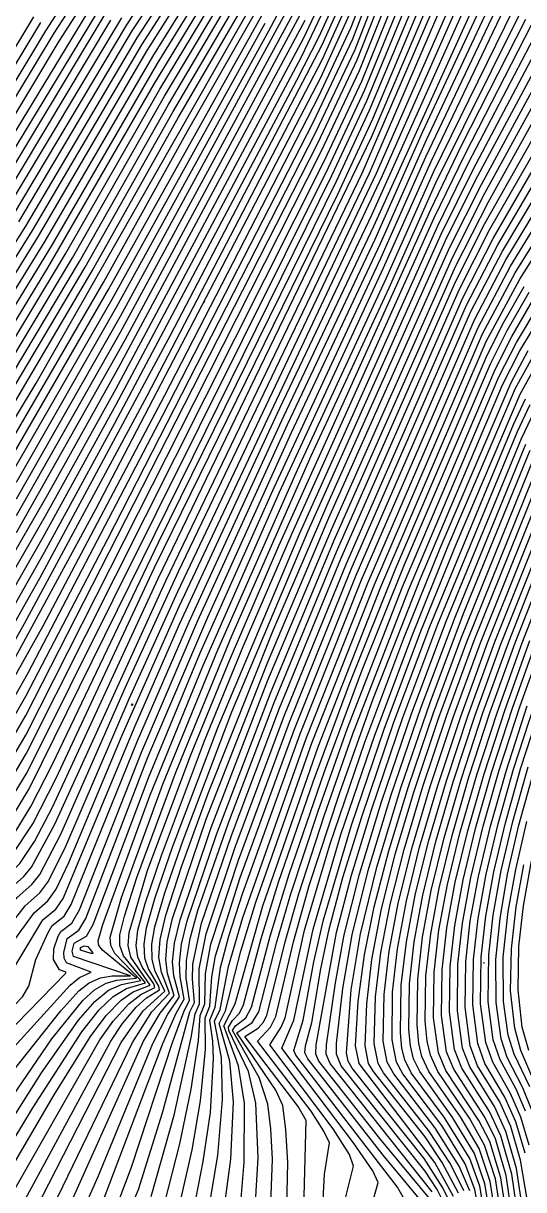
# Model space of a CAD drawing. Header units: inches. Extents: x 2608994 to 2618701, y 1261813 to 1271655.
# Drawn here: x 2617109 to 2617623, y 1268832 to 1270030 of the extents above; entities that cross this region are included whole.
import ezdxf

# ---------------------------------------------------------------- set-up
doc = ezdxf.new("R2010")
doc.units = ezdxf.units.IN
doc.header["$MEASUREMENT"] = 0

msp = doc.modelspace()

# ---------------------------------------------------------------- linework, layer by layer
for points, elevation in [([(2616709.1, 1268829.5), (2616712, 1268836.7), (2616723.8, 1268843.9), (2616809.2, 1268882), (2616859.6, 1268908.1), (2616902.8, 1268934.6), (2616940, 1268961), (2616971.3, 1268987.9), (2617012, 1269028.9), (2617067.2, 1269088.5), (2617103, 1269131.9), (2617117.9, 1269145.1), (2617126, 1269155.6), (2617147.6, 1269196.8), (2617214, 1269347.9), (2617268.6, 1269466.7), (2617464.6, 1269875.9), (2617593.4, 1270174.7)], 378), ([(2617084, 1269310.1), (2617114, 1269362.7), (2617252.5, 1269627.5), (2617406.8, 1269928), (2617447.6, 1270014.2), (2617500, 1270150.7)], 367), ([(2617084, 1269290.9), (2617111.6, 1269338.6), (2617196, 1269500.3), (2617409.2, 1269917.3), (2617449.8, 1270003.1), (2617504.4, 1270143.5)], 368), ([(2616668.4, 1268828.3), (2616660.8, 1268839.1), (2616658, 1268847.5), (2616660.4, 1268852.7), (2616669.6, 1268857.1), (2616757.6, 1268885), (2616811.6, 1268906.3), (2616860.8, 1268930.8), (2616905.2, 1268958), (2616944.8, 1268988.4), (2617000, 1269039), (2617051.6, 1269090.6), (2617093.7, 1269139.1), (2617109.6, 1269153.5), (2617117.4, 1269163.1), (2617141.6, 1269207.2), (2617255.4, 1269457.1), (2617457.2, 1269875.9), (2617569.5, 1270136.3)], 377), ([(2616825.9, 1268825.9), (2616928, 1268901.6), (2616966.4, 1268934.7), (2617016.1, 1268980.7), (2617050.6, 1269020.3), (2617120.2, 1269116.3), (2617134.5, 1269128.3), (2617142.8, 1269140.3), (2617156, 1269167.7), (2617210.7, 1269298.7), (2617269.2, 1269430.7), (2617478.1, 1269873.5), (2617593.7, 1270135.1)], 380), ([(2617085.2, 1269273.6), (2617111.6, 1269318.8), (2617411.6, 1269906.7), (2617452.1, 1269992.3), (2617508.3, 1270135.1)], 369), ([(2617104.4, 1269826), (2617221, 1270022.3), (2617293.4, 1270131.5)], 339), ([(2616758.4, 1268819.9), (2616772.6, 1268831.9), (2616854.8, 1268879.8), (2616890.8, 1268902.4), (2616935.2, 1268934), (2616975.2, 1268966.3), (2616996.8, 1268986.7), (2617016.8, 1269008.5), (2617080.4, 1269083.8), (2617111.1, 1269123.5), (2617126.2, 1269136.7), (2617134.4, 1269147.8), (2617151.8, 1269182.3), (2617217.8, 1269335.9), (2617267.8, 1269446.3), (2617471.9, 1269875.9), (2617580.3, 1270123.1)], 379), ([(2617036, 1269701.9), (2617111.6, 1269821.6), (2617226, 1270015.1), (2617298.6, 1270126.7)], 340), ([(2617043.2, 1269696.7), (2617118.7, 1269817.1), (2617230.9, 1270007.9), (2617303.1, 1270120.7)], 341), ([(2617086.4, 1269256), (2617111.6, 1269298.7), (2617415.2, 1269898.4), (2617454.4, 1269981.5), (2617512.3, 1270126.7)], 370), ([(2617088.8, 1269240.1), (2617112.2, 1269279.5), (2617418.3, 1269889.1), (2617456.7, 1269970.7), (2617516.7, 1270119.5)], 371), ([(2616925.1, 1268807.9), (2616937.2, 1268833.1), (2616961, 1268867.9), (2616995.6, 1268909.9), (2617039.1, 1268957.9), (2617108.2, 1269029.9), (2617114.7, 1269040.7), (2617121.9, 1269068.3), (2617134.7, 1269095.9), (2617138.8, 1269103.1), (2617151.2, 1269112.7), (2617158.4, 1269124.7), (2617226.3, 1269292.7), (2617279.4, 1269415.1), (2617376.6, 1269626.3), (2617469.2, 1269821.7), (2617599.1, 1270108.7)], 382), ([(2616967.5, 1268723.9), (2617066.9, 1268882.3), (2617138.5, 1268986.7), (2617170.4, 1269026.2), (2617182.4, 1269037.1), (2617194.4, 1269044), (2617205.2, 1269047), (2617225.3, 1269049.1), (2617190.6, 1269077.9), (2617186.7, 1269082.7), (2617186, 1269087.5), (2617190.8, 1269104.3), (2617239.2, 1269236.3), (2617293.4, 1269369.5), (2617372.4, 1269548.3), (2617479.2, 1269778.7), (2617528, 1269888.1), (2617632.9, 1270107.5)], 386), ([(2617050.4, 1269691.6), (2617124.8, 1269811.2), (2617236.5, 1270001.9), (2617307.2, 1270113.9)], 342), ([(2617056.4, 1269684.6), (2617131.6, 1269806.3), (2617242, 1269995.9), (2617312, 1270108.1)], 343), ([(2617077.8, 1269319.1), (2617129.6, 1269411), (2617254.4, 1269648.1), (2617412.8, 1269955.1), (2617445.7, 1270025.9), (2617478.2, 1270109.9)], 366), ([(2617092.4, 1269225.9), (2617113, 1269260.3), (2617422.4, 1269881.9), (2617459.6, 1269961.1), (2617521.7, 1270113.5)], 372), ([(2617096.5, 1269212.3), (2617115.2, 1269243.5), (2617426, 1269873.6), (2617462, 1269950.5), (2617527.6, 1270109.9)], 373), ([(2617097.4, 1269175.1), (2617118.8, 1269207.6), (2617142.8, 1269254.6), (2617243.7, 1269470.3), (2617432, 1269854.5), (2617468, 1269931.8), (2617541.8, 1270107.5)], 375), ([(2616648.4, 1268815.2), (2616597.8, 1268859.5), (2616592.3, 1268865.5), (2616591, 1268869.1), (2616593.3, 1268871.5), (2616602.8, 1268874.2), (2616689.2, 1268888.5), (2616749.2, 1268903.7), (2616809.2, 1268925.8), (2616864.4, 1268953.1), (2616913.6, 1268985.8), (2616974.8, 1269036.1), (2617037.2, 1269094.3), (2617086.4, 1269148.5), (2617105.6, 1269166.7), (2617120.8, 1269189.5), (2617139.2, 1269224.8), (2617247.7, 1269459.5), (2617466.8, 1269912.9), (2617545.5, 1270097.9)], 376), ([(2616880.5, 1268822.3), (2616923.2, 1268863.5), (2617063.5, 1269005.9), (2617081.6, 1269030.2), (2617129.2, 1269109.1), (2617142.5, 1269119.9), (2617150, 1269131), (2617223.9, 1269308.3), (2617269.7, 1269412.7), (2617372.6, 1269634.7), (2617467.4, 1269833.9), (2617589.1, 1270105.1)], 381), ([(2616952.9, 1268729.9), (2617058.4, 1268899.1), (2617096.2, 1268950.7), (2617147.8, 1269015.5), (2617166.2, 1269035.9), (2617176.9, 1269044.3), (2617188.4, 1269049.5), (2617200.4, 1269051.4), (2617219.4, 1269051.5), (2617160.8, 1269071.2), (2617159.4, 1269076.7), (2617161.4, 1269085.1), (2617174, 1269092.3), (2617180.9, 1269104.3), (2617238.4, 1269256.7), (2617291.1, 1269383.9), (2617366.7, 1269553.1), (2617476.4, 1269788.8), (2617522.6, 1269892.7), (2617621, 1270100.3)], 385), ([(2616966.7, 1268780.3), (2617016.4, 1268870.3), (2617050.9, 1268919.5), (2617096.3, 1268974.7), (2617157.2, 1269041.8), (2617166.8, 1269049.6), (2617178.7, 1269055.1), (2617153.4, 1269064.7), (2617151.1, 1269069.5), (2617150.7, 1269075.5), (2617154.3, 1269089.9), (2617166.3, 1269098.3), (2617173.4, 1269110.3), (2617237.2, 1269275.9), (2617298.5, 1269419.9), (2617384.6, 1269609.5), (2617475.9, 1269803.9), (2617523.2, 1269910.3), (2617613.5, 1270102.7)], 384), ([(2616967.6, 1268830.7), (2616981.6, 1268855.9), (2617010.1, 1268896.7), (2617049.3, 1268944.7), (2617089.4, 1268989.1), (2617152.5, 1269053.9), (2617153, 1269055.1), (2617146.3, 1269057.5), (2617140.1, 1269068.3), (2617140.5, 1269079.1), (2617145.1, 1269092.3), (2617147.6, 1269096.9), (2617159, 1269105.5), (2617166.8, 1269119.2), (2617230.8, 1269281.9), (2617288.4, 1269416.3), (2617380.6, 1269617.9), (2617470.4, 1269808.1), (2617519.6, 1269918.8), (2617603.4, 1270099.1)], 383), ([(2617064.8, 1269681.5), (2617139.2, 1269802.9), (2617246.9, 1269988.7), (2617316.8, 1270102.2)], 344), ([(2617069.6, 1269672.7), (2617134.4, 1269778.7), (2617243.8, 1269968.3), (2617321.6, 1270096.3)], 345), ([(2617100.8, 1269198.9), (2617116.9, 1269225.5), (2617139.2, 1269268.9), (2617248, 1269496.7), (2617430.8, 1269867.8), (2617464.8, 1269940.7), (2617533.7, 1270106.3)], 374), ([(2617076.8, 1269667.8), (2617152.4, 1269793), (2617249.4, 1269962.3), (2617325.2, 1270088.3)], 346), ([(2617078, 1269430.6), (2617132, 1269524.1), (2617204, 1269654.2), (2617397.2, 1270015.2), (2617429.6, 1270084.7)], 360), ([(2617043.2, 1269874.6), (2617132.2, 1270022.3), (2617167.4, 1270077.5)], 330), ([(2617046.8, 1269863.9), (2617141, 1270019.9), (2617179.5, 1270079.9)], 331), ([(2617076.8, 1269410.3), (2617129.6, 1269502.2), (2617204.6, 1269638.3), (2617394.8, 1269995.6), (2617432, 1270074.2)], 361), ([(2617082.8, 1269661.1), (2617159.6, 1269789.1), (2617254.1, 1269955.1), (2617329.3, 1270081.1)], 347), ([(2617086.4, 1269650.4), (2617166.8, 1269785.3), (2617258.2, 1269946.7), (2617333.6, 1270074.3)], 348), ([(2617097.9, 1269831.5), (2617215.3, 1270028.3), (2617248.9, 1270079.9)], 338), ([(2617102, 1269558.7), (2617205.2, 1269739), (2617361.4, 1270022.3), (2617392.4, 1270081.1)], 355), ([(2617102, 1269541.6), (2617208.8, 1269729.1), (2617395.2, 1270071.5)], 356), ([(2616066.9, 1268918.3), (2616086.5, 1268959.1), (2616111.6, 1269001.1), (2616128.8, 1269026.1), (2616144.4, 1269045.5), (2616199.5, 1269103.1), (2616229.7, 1269129.5), (2616313.6, 1269194.4), (2616337.6, 1269216.5), (2616379.6, 1269259.1), (2616452.7, 1269301.1), (2616557.2, 1269355.7), (2616644.8, 1269408.4), (2616690.4, 1269440.5), (2616736, 1269476.2), (2616778, 1269512.5), (2616816.4, 1269549.5), (2616856.6, 1269592.7), (2616895.6, 1269638.3), (2616940, 1269693.9), (2616977.2, 1269744.2), (2617055.2, 1269860.7), (2617146, 1270011.5), (2617181.8, 1270067.9)], 332), ([(2616074.9, 1268917.1), (2616095.8, 1268960.3), (2616122.3, 1269004.7), (2616152.8, 1269045.5), (2616206.8, 1269102.6), (2616237.6, 1269129.5), (2616314.8, 1269189.5), (2616379.6, 1269251.4), (2616392.8, 1269259.9), (2616418, 1269272.3), (2616465, 1269298.7), (2616564.6, 1269350.3), (2616649.6, 1269400.7), (2616696.1, 1269433.1), (2616742.6, 1269469.1), (2616785.2, 1269505.8), (2616824.4, 1269543.5), (2616864.4, 1269586.7), (2616906.2, 1269635.9), (2616947.2, 1269687.7), (2616985.6, 1269740.2), (2617063, 1269856.7), (2617186.4, 1270059.5)], 333), ([(2617078.5, 1269394.7), (2617130.8, 1269486.6), (2617203.2, 1269619.1), (2617390, 1269971.4), (2617412.9, 1270016.3), (2617433.2, 1270060.9)], 362), ([(2617085.2, 1269387.6), (2617126, 1269459.9), (2617260.4, 1269709.5), (2617416.2, 1270007.9), (2617442.3, 1270066.7)], 363), ([(2617090, 1269639.7), (2617172.8, 1269779.5), (2617263, 1269939.5), (2617338.2, 1270067.9)], 349), ([(2617093.6, 1269629), (2617180, 1269775.8), (2617268.4, 1269933.5), (2617342.3, 1270060.7)], 350), ([(2617102, 1269524.3), (2617208.8, 1269712.7), (2617397.2, 1270060.3)], 357), ([(2616082.7, 1268915.9), (2616104.1, 1268960.3), (2616131.8, 1269007.1), (2616160.1, 1269044.3), (2616213.9, 1269101.9), (2616245.5, 1269129.5), (2616317.2, 1269185.5), (2616378.4, 1269242.8), (2616394, 1269252.8), (2616421.6, 1269265.8), (2616571.2, 1269344.3), (2616655.3, 1269393.5), (2616702.4, 1269426), (2616750.5, 1269463.1), (2616792.6, 1269499.1), (2616832, 1269537), (2616871.6, 1269579.9), (2616916, 1269632.6), (2616954.4, 1269681.5), (2616992.8, 1269734.5), (2617069.6, 1269850.9), (2617191, 1270051.1)], 334), ([(2617069.6, 1269573.3), (2617122.4, 1269660.4), (2617348, 1270056.5)], 351), ([(2617081.6, 1269362.8), (2617110.4, 1269413.3), (2617236.4, 1269647.4), (2617416.4, 1269993), (2617444.6, 1270055.9)], 364), ([(2617102, 1269506.8), (2617213.6, 1269704.9), (2617398.4, 1270047.6)], 358), ([(2616060.9, 1268981.9), (2616095.9, 1269029.9), (2616133.1, 1269071.9), (2616193.6, 1269127.1), (2616270.4, 1269182.3), (2616310, 1269214.6), (2616340, 1269244.2), (2616374.8, 1269286.3), (2616384.4, 1269296), (2616409.2, 1269311.9), (2616454, 1269333.1), (2616504.4, 1269361.1), (2616565.2, 1269398.3), (2616620.1, 1269434.3), (2616664.3, 1269466.7), (2616707.2, 1269501.4), (2616749.2, 1269538.7), (2616788.6, 1269577.1), (2616827.2, 1269618.3), (2616868, 1269665.1), (2616943.6, 1269761.2), (2616984.4, 1269818.3), (2617025.2, 1269879.6), (2617120.1, 1270036.7)], 328), ([(2616074.2, 1268871.5), (2616089.6, 1268913.5), (2616111.4, 1268959.1), (2616138.1, 1269004.7), (2616167.1, 1269043.1), (2616219.1, 1269099.5), (2616251.7, 1269128.3), (2616319.1, 1269181.1), (2616377.2, 1269234.4), (2616395.2, 1269245.8), (2616427.6, 1269260.6), (2616576.4, 1269337.4), (2616625.6, 1269364.6), (2616660.4, 1269385.7), (2616708.4, 1269418.6), (2616757.1, 1269455.9), (2616799.4, 1269491.9), (2616839.4, 1269530.3), (2616878.8, 1269573.2), (2616926.4, 1269629.9), (2616961.7, 1269675.5), (2617000, 1269728.9), (2617076.8, 1269846.1), (2617195.4, 1270042.7)], 335), ([(2617003.8, 1268725.1), (2617118.9, 1268915.9), (2617169.1, 1268993.9), (2617187.2, 1269016.4), (2617201.6, 1269030.2), (2617215.2, 1269038.3), (2617234.8, 1269044.3), (2617212.1, 1269071.9), (2617208.2, 1269082.7), (2617208.3, 1269093.5), (2617212.9, 1269112.7), (2617225.9, 1269152.3), (2617266.1, 1269261.5), (2617323.3, 1269400.7), (2617404.9, 1269585.5), (2617484.8, 1269758.3), (2617532.8, 1269866.1), (2617618.7, 1270039.1)], 388), ([(2617037.3, 1268809.1), (2617127.9, 1268951.9), (2617165.8, 1269005.9), (2617182.7, 1269025.1), (2617196.8, 1269036.7), (2617210, 1269042.6), (2617230, 1269046.7), (2617203.1, 1269074.3), (2617198.9, 1269082.7), (2617198.2, 1269091.1), (2617209.9, 1269131.9), (2617252.5, 1269248.3), (2617308.9, 1269386.3), (2617390.6, 1269571.1), (2617481.7, 1269767.9), (2617530.4, 1269877.1), (2617612.8, 1270045.1)], 387), ([(2617090.8, 1269836.3), (2617210.3, 1270035.5)], 337), ([(2617092.4, 1269362.3), (2617183.6, 1269530.7), (2617414.7, 1269974.3), (2617445.9, 1270042.7)], 365), ([(2617098.4, 1269603.5), (2617192, 1269764.4), (2617277.8, 1269919.1), (2617350.4, 1270046.3)], 352), ([(2617099.6, 1269588.7), (2617196.8, 1269756.6), (2617354, 1270038.1)], 353), ([(2616082.6, 1268872.7), (2616096.8, 1268912.3), (2616118.6, 1268957.9), (2616144.4, 1269002.6), (2616174, 1269041.9), (2616225.5, 1269098.3), (2616257.2, 1269126.5), (2616320.8, 1269176.4), (2616376, 1269226.1), (2616397.6, 1269239.5), (2616433.6, 1269255.4), (2616577.6, 1269328.2), (2616628, 1269355.4), (2616664, 1269376.9), (2616713.2, 1269410.1), (2616762.3, 1269447.5), (2616805.6, 1269484.1), (2616846.4, 1269523.1), (2616883.9, 1269563.9), (2616933.1, 1269622.7), (2616968.8, 1269669.2), (2617007.2, 1269723.4), (2617084, 1269841.5), (2617199.1, 1270033.1)], 336), ([(2617018.1, 1268719.1), (2617140.8, 1268929.1), (2617178, 1268989.1), (2617194.4, 1269010.7), (2617209.6, 1269026.3), (2617222, 1269034.9), (2617239.5, 1269041.9), (2617219.7, 1269070.7), (2617216.9, 1269082.7), (2617217.7, 1269095.9), (2617236.7, 1269159.5), (2617281.1, 1269278.3), (2617320.8, 1269375.5), (2617371.5, 1269493.1), (2617527.6, 1269838.7), (2617559.2, 1269904.3), (2617625.2, 1270034.3)], 389), ([(2617033.1, 1268714.3), (2617187.8, 1268985.5), (2617201.3, 1269004.7), (2617217.4, 1269022.7), (2617229.7, 1269032.3), (2617244.2, 1269039.5), (2617243.2, 1269043.1), (2617231.4, 1269059.9), (2617226.8, 1269070.7), (2617225.1, 1269082.7), (2617226.8, 1269098.3), (2617234.4, 1269125.9), (2617251.1, 1269175.1), (2617295.1, 1269292.7), (2617335, 1269389.9), (2617385.2, 1269506.3), (2617531.2, 1269830.3), (2617562.8, 1269895.4), (2617631.2, 1270028.3)], 390), ([(2617035, 1269878.3), (2617127, 1270030.7)], 329), ([(2617080.4, 1269452.6), (2617134.4, 1269545.8), (2617207.2, 1269676.7), (2617398.7, 1270033.1)], 359), ([(2617100.8, 1269573.7), (2617200.4, 1269746.7), (2617357.6, 1270030)], 354), ([(2617099.6, 1268800.9), (2617198.9, 1268984.3), (2617211, 1269002.3), (2617224.9, 1269019.1), (2617235.5, 1269028.7), (2617249, 1269037.1), (2617248.5, 1269040.7), (2617237.8, 1269058.7), (2617234.1, 1269069.5), (2617233.2, 1269083.9), (2617235.8, 1269100.7), (2617244.7, 1269131.9), (2617262.4, 1269183.5), (2617309.1, 1269307.1), (2617393, 1269506.3), (2617534.8, 1269821.9), (2617566.4, 1269886.5), (2617637.2, 1270022.3)], 391), ([(2617120.7, 1268809.1), (2617209.8, 1268983.1), (2617232.2, 1269015.5), (2617254.4, 1269035.8), (2617244.6, 1269056.3), (2617241.4, 1269068.3), (2617241.1, 1269083.9), (2617244.3, 1269101.9), (2617254.4, 1269136.7), (2617273.2, 1269190.7), (2617323.4, 1269322.7), (2617401.8, 1269508.7), (2617538.4, 1269813.5), (2617571.2, 1269879.9), (2617643.2, 1270016.3)], 392), ([(2617139.6, 1268813.9), (2617221.2, 1268983.1), (2617241.2, 1269014.3), (2617259.4, 1269033.5), (2617250.9, 1269055.1), (2617248.3, 1269070.7), (2617249.6, 1269088.7), (2617255.5, 1269113.9), (2617271.8, 1269164.3), (2617299.3, 1269239.9), (2617365.4, 1269405.5), (2617422.2, 1269537.5), (2617544.2, 1269809.9), (2617576, 1269873.3), (2617648.1, 1270007.9)], 393), ([(2617157.2, 1268816.4), (2617232.7, 1268984.3), (2617249.7, 1269013.1), (2617264.2, 1269031.1), (2617257.3, 1269053.9), (2617255.5, 1269068.3), (2617257, 1269086.3), (2617262.5, 1269110.3), (2617297.1, 1269212.3), (2617359.8, 1269373.1), (2617423, 1269521.9), (2617547.2, 1269800.1), (2617579.6, 1269864.3), (2617654.8, 1270003.1)], 394), ([(2617167.8, 1268804.3), (2617186, 1268845.2), (2617242.1, 1268981.9), (2617257.6, 1269011.9), (2617269.6, 1269029.9), (2617263.8, 1269051.5), (2617262.5, 1269065.9), (2617264.4, 1269085.1), (2617270.1, 1269109.1), (2617302, 1269203.9), (2617360.3, 1269355.1), (2617425.5, 1269509.9), (2617549.8, 1269789.5), (2617583.2, 1269855.4), (2617661.6, 1269998.3)], 395), ([(2617190.6, 1268818.7), (2617252.3, 1268981.9), (2617266.2, 1269013.1), (2617274.5, 1269027.5), (2617270.2, 1269050.3), (2617269.5, 1269064.7), (2617271.7, 1269083.9), (2617277.5, 1269107.9), (2617307.4, 1269196.7), (2617362.9, 1269341.9), (2617428.4, 1269499.1), (2617553.2, 1269780.8), (2617586.8, 1269846.5), (2617669.2, 1269994.7)], 396), ([(2617200.4, 1268767.1), (2617227.4, 1268831.9), (2617252, 1268910.6), (2617280.2, 1269014.3), (2617284.8, 1269023.9), (2617282.9, 1269047.9), (2617283.4, 1269063.5), (2617292.2, 1269105.5), (2617323, 1269195.5), (2617372.3, 1269326.3), (2617435.4, 1269479.9), (2617556.8, 1269756.3), (2617588, 1269817.8), (2617671.4, 1269963.5)], 398), ([(2617206.7, 1268818.7), (2617220.1, 1268854.7), (2617262.5, 1268983.1), (2617273.9, 1269014.3), (2617279.8, 1269026.3), (2617276.5, 1269049.1), (2617276.7, 1269067.1), (2617280.5, 1269089.9), (2617288.4, 1269118.7), (2617319.8, 1269208.7), (2617366.9, 1269332.3), (2617430.9, 1269487.1), (2617553, 1269764.3), (2617583.2, 1269824.3), (2617665.1, 1269969.5)], 397), ([(2617240.6, 1268824.7), (2617264, 1268908.2), (2617281.7, 1268987.9), (2617285.6, 1269012.5), (2617290.1, 1269022.7), (2617289.9, 1269058.7), (2617296.8, 1269094.7), (2617326.7, 1269183.5), (2617377.4, 1269319.1), (2617441, 1269475.1), (2617560.4, 1269747.9), (2617591.6, 1269809), (2617677, 1269956.3)], 399), ([(2617254.5, 1268818.7), (2617270, 1268878.7), (2617281.7, 1268935.1), (2617289.2, 1268984.9), (2617290.8, 1269010.7), (2617295.6, 1269022.7), (2617296.2, 1269053.9), (2617301.7, 1269083.9), (2617330.1, 1269170.3), (2617382.4, 1269311.9), (2617446, 1269469.1), (2617564.4, 1269740.3), (2617596.4, 1269802.4), (2617683.3, 1269950.3)], 400), ([(2617270.3, 1268818.7), (2617282.4, 1268872.7), (2617291.1, 1268923.1), (2617296.4, 1268975.9), (2617295.8, 1269008.3), (2617300.7, 1269020.3), (2617302.6, 1269050.3), (2617306.5, 1269071.9), (2617332, 1269152.3), (2617387.5, 1269304.7), (2617451.1, 1269463.1), (2617568.5, 1269733.1), (2617601.2, 1269795.8), (2617689.1, 1269943.1)], 401), ([(2617284.2, 1268811.5), (2617294, 1268860.7), (2617301.3, 1268911.1), (2617304.6, 1268966.3), (2617303.8, 1268984.3), (2617300.7, 1269005.9), (2617306.1, 1269019.1), (2617311.6, 1269059.9), (2617320.3, 1269092.3), (2617334.4, 1269135.5), (2617393.5, 1269299.9), (2617456.6, 1269458.3), (2617572.4, 1269725.3), (2617604.8, 1269787.1), (2617695.5, 1269937.1)], 402), ([(2617298.7, 1268805.5), (2617308.9, 1268866.7), (2617313.8, 1268924.3), (2617312.8, 1268967.5), (2617305.6, 1269004.7), (2617311.2, 1269016.7), (2617319.9, 1269061.1), (2617334.7, 1269111.5), (2617399.5, 1269295.1), (2617463.2, 1269455.9), (2617576.3, 1269717.5), (2617609.6, 1269780.5), (2617702, 1269931.1)], 403), ([(2617313.6, 1268799.5), (2617322.3, 1268863.1), (2617325, 1268921.9), (2617321.3, 1268963.9), (2617310.3, 1269002.3), (2617316.7, 1269015.5), (2617332.5, 1269076.7), (2617348.1, 1269127.1), (2617405.9, 1269291.5), (2617469.7, 1269453.5), (2617580.8, 1269711.1), (2617614.4, 1269773.8), (2617708.6, 1269925.1)], 404), ([(2617331.8, 1268810.3), (2617336, 1268859.5), (2617336.3, 1268920.7), (2617330.3, 1268959.1), (2617315, 1268999.9), (2617326.8, 1269022.7), (2617355.2, 1269123.5), (2617411.9, 1269286.7), (2617476.2, 1269451.1), (2617584.6, 1269703.1), (2617619.2, 1269767.2), (2617715.2, 1269919.1)], 405), ([(2617346.2, 1268795.9), (2617350.4, 1268864.3), (2617347.8, 1268920.7), (2617340.4, 1268953.1), (2617320.1, 1268995.1), (2617319.8, 1268998.7), (2617324, 1269005.6), (2617331.2, 1269012.9), (2617335.2, 1269021.5), (2617353.3, 1269089.9), (2617371.3, 1269147.5), (2617406.7, 1269250.7), (2617444, 1269351.5), (2617491.7, 1269470.3), (2617584.4, 1269686.7), (2617601.2, 1269720.5), (2617623.4, 1269759.5)], 406), ([(2617362.4, 1268789.9), (2617365, 1268863.1), (2617363.5, 1268894.3), (2617360.3, 1268919.5), (2617351.4, 1268947.1), (2617324, 1268995.1), (2617326.9, 1268999.9), (2617337.8, 1269008.3), (2617343.5, 1269019.1), (2617362.5, 1269092.3), (2617382.2, 1269155.9), (2617418.3, 1269261.5), (2617456.7, 1269364.7), (2617500.7, 1269473.9), (2617588.9, 1269680.3), (2617606, 1269714.3), (2617628.8, 1269753.8)], 407), ([(2617295.2, 1269743.6), (2617294.9, 1269743.9), (2617295.2, 1269744.2), (2617295.5, 1269743.9), (2617295.2, 1269743.6)], 366), ([(2617379.2, 1268782.7), (2617380.8, 1268859.5), (2617378.9, 1268893.1), (2617375.6, 1268918.3), (2617368.4, 1268933.9), (2617328.5, 1268992.7), (2617344.3, 1269003.5), (2617351.1, 1269014.3), (2617369.4, 1269086.3), (2617383.8, 1269135.5), (2617411.9, 1269220.7), (2617442.1, 1269305.9), (2617498.7, 1269451.1), (2617593.6, 1269674.3), (2617610.8, 1269708.2), (2617633.6, 1269747.1)], 408), ([(2617396.3, 1268773.1), (2617399.8, 1268902.7), (2617391.4, 1268917.1), (2617336.7, 1268989.1), (2617350.4, 1268997.8), (2617355.6, 1269003.5), (2617359.4, 1269010.7), (2617378, 1269086.3), (2617392, 1269135.5), (2617418.1, 1269215.9), (2617447.6, 1269299.9), (2617504.6, 1269447.5), (2617597.6, 1269666.9), (2617615.6, 1269701.9), (2617638.4, 1269740.3)], 409), ([(2617414, 1268762.3), (2617418.6, 1268847.5), (2617423.6, 1268879.9), (2617417.9, 1268891.9), (2617404.8, 1268912.3), (2617349.7, 1268984.3), (2617363.1, 1268998.7), (2617368.6, 1269009.5), (2617386.5, 1269086.3), (2617403.1, 1269145.1), (2617433.7, 1269238.7), (2617468.5, 1269335.9), (2617517, 1269459.5), (2617601.2, 1269658.6), (2617619.2, 1269693.6), (2617642.9, 1269733.1)], 410), ([(2617438.2, 1268816.3), (2617448.3, 1268855.9), (2617444.3, 1268867.9), (2617427.4, 1268894.3), (2617362.4, 1268980.7), (2617374.1, 1268998.7), (2617377.9, 1269008.3), (2617398, 1269098.3), (2617424, 1269185.9), (2617459.8, 1269291.5), (2617499.8, 1269398.3), (2617537.3, 1269490.7), (2617610, 1269661.1), (2617627.6, 1269693.7)], 411), ([(2617455, 1268773.1), (2617473.7, 1268839.1), (2617468.1, 1268851.1), (2617448.1, 1268879.9), (2617374.8, 1268977.1), (2617386.9, 1269005.9), (2617406.7, 1269099.5), (2617435.3, 1269196.7), (2617470, 1269298.7), (2617508.7, 1269401.9), (2617545.6, 1269493.1), (2617614.7, 1269655.1), (2617632.4, 1269687.4)], 412), ([(2617499.5, 1268823.5), (2617493.4, 1268834.3), (2617389, 1268969.9), (2617386.8, 1268974.7), (2617396.5, 1269005.9), (2617407.5, 1269065.9), (2617417.5, 1269109.1), (2617446.2, 1269206.3), (2617479.7, 1269304.7), (2617517.5, 1269405.5), (2617553.9, 1269495.5), (2617619.4, 1269649.1), (2617637.2, 1269681.2)], 413), ([(2617526, 1268810.3), (2617478.8, 1268867.1), (2617401.4, 1268966.3), (2617398.4, 1268972.3), (2617398.8, 1268979.5), (2617405.5, 1269003.5), (2617414.7, 1269058.7), (2617423.4, 1269099.5), (2617437.4, 1269152.3), (2617456.7, 1269214.7), (2617489.8, 1269311.9), (2617526.7, 1269410.3), (2617612.4, 1269617.9), (2617624.8, 1269644.3)], 414), ([(2617526.8, 1268822.3), (2617475.2, 1268884.4), (2617412.7, 1268963.9), (2617409.6, 1268971.1), (2617409.9, 1268980.7), (2617430.9, 1269095.9), (2617446.1, 1269154.7), (2617467.1, 1269223.1), (2617499, 1269316.7), (2617535, 1269412.7), (2617616.5, 1269610.7), (2617629.5, 1269638.3)], 415), ([(2617529, 1268829.5), (2617424.2, 1268961.5), (2617420.3, 1268971.1), (2617420.4, 1268980.7), (2617429.6, 1269044.3), (2617438.6, 1269093.5), (2617454.3, 1269155.9), (2617477, 1269230.3), (2617508.2, 1269321.5), (2617543.8, 1269416.3), (2617620.6, 1269603.5), (2617634.3, 1269632.3)], 416), ([(2617542.2, 1268816.3), (2617534.2, 1268831.9), (2617522, 1268850.8), (2617435.5, 1268959.1), (2617430.8, 1268971.1), (2617430.7, 1268981.9), (2617437.4, 1269038.3), (2617446.9, 1269093.5), (2617463.2, 1269159.5), (2617487, 1269237.5), (2617517.8, 1269327.5), (2617552.5, 1269419.9), (2617625.2, 1269597.5)], 417), ([(2617547.8, 1268817.5), (2617540, 1268833.6), (2617520.8, 1268863.9), (2617446.9, 1268956.7), (2617442.9, 1268963.9), (2617440.9, 1268972.3), (2617445.9, 1269037.1), (2617455.3, 1269094.7), (2617472.1, 1269163.1), (2617496.8, 1269244.7), (2617526.9, 1269332.3), (2617561.2, 1269423.5), (2617629.8, 1269591.5)], 418), ([(2617551.1, 1268824.7), (2617531.6, 1268859.8), (2617453.9, 1268961.5), (2617450.4, 1268979.5), (2617453.2, 1269025.1), (2617459.5, 1269073.1), (2617469.5, 1269122.3), (2617484.5, 1269179.9), (2617504.7, 1269245.9), (2617530.4, 1269321.5), (2617558.7, 1269398.3), (2617635.9, 1269589.1)], 419), ([(2617556.1, 1268828.3), (2617539.4, 1268859.5), (2617521.7, 1268885.9), (2617468.7, 1268953.1), (2617463.8, 1268961.5), (2617460.1, 1268979.5), (2617461.9, 1269022.7), (2617467.1, 1269068.3), (2617476.7, 1269118.7), (2617491.2, 1269176.3), (2617510.7, 1269241.1), (2617536, 1269316.7), (2617564.6, 1269394.7), (2617640.8, 1269583.8)], 420), ([(2617561.4, 1268830.7), (2617547.7, 1268858.3), (2617525.6, 1268892.3), (2617479.1, 1268951.9), (2617473.6, 1268961.5), (2617469.5, 1268981.9), (2617471, 1269029.9), (2617476.4, 1269075.5), (2617486, 1269124.7), (2617500.2, 1269181.1), (2617519.6, 1269245.9), (2617544.2, 1269319.1), (2617572.3, 1269395.9), (2617646.2, 1269579.5)], 421), ([(2617567.6, 1268830.4), (2617556.7, 1268855.9), (2617531.8, 1268895.5), (2617489.5, 1268950.7), (2617482.7, 1268962.7), (2617478.7, 1268984.3), (2617479.7, 1269032.3), (2617484.8, 1269076.7), (2617494.1, 1269125.9), (2617508.2, 1269182.3), (2617527.1, 1269245.9), (2617551.1, 1269317.9), (2617578.6, 1269393.5), (2617650.8, 1269573.5)], 422), ([(2617578.7, 1268799.5), (2617573, 1268831.9), (2617563, 1268858.3), (2617538.8, 1268897.6), (2617498.9, 1268950.7), (2617492.3, 1268962.7), (2617487.9, 1268985.5), (2617488.4, 1269034.7), (2617493.3, 1269079.1), (2617502.5, 1269128.3), (2617516.1, 1269183.5), (2617534.8, 1269247.1), (2617558.3, 1269317.9), (2617585.8, 1269393.5), (2617656.4, 1269569.6)], 423), ([(2617584.1, 1268799.5), (2617578, 1268835.5), (2617567.6, 1268863.7), (2617541.3, 1268906.3), (2617507.6, 1268951.9), (2617500.9, 1268965.1), (2617497.9, 1268977.1), (2617496.5, 1268992.7), (2617497.2, 1269041.9), (2617502.5, 1269086.3), (2617511.6, 1269134.3), (2617525.3, 1269189.5), (2617543.7, 1269251.9), (2617566.4, 1269320.3), (2617593.4, 1269394.7), (2617661.2, 1269564.1)], 424), ([(2617589.6, 1268799.5), (2617583.2, 1268837.9), (2617572.4, 1268868.8), (2617549.6, 1268906.5), (2617516.3, 1268953.1), (2617509.9, 1268966.3), (2617506.7, 1268979.5), (2617505.2, 1268996.3), (2617505.6, 1269043.1), (2617510.5, 1269086.3), (2617519.3, 1269134.3), (2617532.9, 1269189.5), (2617550.7, 1269250.7), (2617573.2, 1269319.1), (2617599.6, 1269392.3), (2617666.3, 1269559.1)], 425), ([(2617595.1, 1268799.5), (2617588.5, 1268840.3), (2617577.2, 1268873.9), (2617558, 1268906.5), (2617525.7, 1268953.1), (2617518.4, 1268968.7), (2617515.4, 1268981.9), (2617513.6, 1269001.1), (2617514.2, 1269047.9), (2617519.1, 1269091.1), (2617528.1, 1269139.1), (2617541.3, 1269193.1), (2617559.2, 1269254.3), (2617581.2, 1269321.5), (2617607.6, 1269394.7), (2617663.3, 1269536.3)], 426), ([(2617600.6, 1268800.7), (2617593.9, 1268842.7), (2617582.7, 1268877.5), (2617567.2, 1268905.1), (2617534.8, 1268953.1), (2617527.2, 1268969.9), (2617524, 1268984.3), (2617522, 1269004.7), (2617522.6, 1269051.5), (2617527.6, 1269094.7), (2617536.3, 1269141.5), (2617549.4, 1269195.5), (2617566.8, 1269255.5), (2617588.4, 1269321.5), (2617614.3, 1269393.5), (2617667.9, 1269530.3)], 427), ([(2617721.2, 1268335.3), (2617621.6, 1268377.7), (2617574.8, 1268401.5), (2617563, 1268423.9), (2617559.5, 1268440.7), (2617562.3, 1268453.9), (2617583.6, 1268479.1), (2617587.3, 1268494.7), (2617598.1, 1268639.9), (2617606.1, 1268800.7), (2617599.6, 1268843.9), (2617588.1, 1268881.1), (2617577, 1268902.7), (2617543.1, 1268954.3), (2617535.5, 1268972.3), (2617530.3, 1269008.3), (2617531, 1269055.1), (2617535.9, 1269098.3), (2617544.7, 1269145.1), (2617557.5, 1269197.9), (2617574.8, 1269257.9), (2617596, 1269322.7), (2617621.4, 1269393.5), (2617672.4, 1269524.3)], 428), ([(2617710.4, 1268357.1), (2617619.2, 1268393.1), (2617583, 1268409.5), (2617574, 1268427.5), (2617573.3, 1268441.9), (2617580.8, 1268451.7), (2617591.2, 1268459.9), (2617594, 1268471.9), (2617603.8, 1268609.9), (2617611.6, 1268801.9), (2617605.1, 1268846.3), (2617594, 1268883.8), (2617583.2, 1268906.2), (2617551.3, 1268955.5), (2617543.9, 1268973.5), (2617538.6, 1269010.7), (2617539.2, 1269057.5), (2617544.1, 1269100.7), (2617552.8, 1269147.5), (2617565.5, 1269200.3), (2617582.5, 1269259.1), (2617604, 1269325.1), (2617629.4, 1269395.9)], 429), ([(2617676.8, 1268387.9), (2617590.9, 1268417.9), (2617586.6, 1268425.1), (2617584.7, 1268432.3), (2617589.2, 1268436.7), (2617600, 1268440.2), (2617600.9, 1268441.9), (2617607.4, 1268523.5), (2617612.3, 1268623.1), (2617617.2, 1268803.1), (2617610.8, 1268847.6), (2617599.6, 1268887.1), (2617588, 1268912), (2617559.5, 1268956.7), (2617552, 1268975.9), (2617546.7, 1269014.3), (2617547.4, 1269061.1), (2617552.2, 1269103.1), (2617560.8, 1269149.9), (2617573.5, 1269202.7), (2617590.4, 1269261.5), (2617611.9, 1269327.5), (2617637.3, 1269398.3)], 430), ([(2617623.7, 1268425.1), (2617614.4, 1268430), (2617613.3, 1268432.3), (2617614.7, 1268438.3), (2617620.2, 1268599.1), (2617623.3, 1268787.5), (2617622.2, 1268810.3), (2617615.6, 1268853.5), (2617604.8, 1268891.5), (2617593.1, 1268917.1), (2617567.6, 1268957.9), (2617560.2, 1268977.1), (2617554.9, 1269015.5), (2617555.5, 1269063.5), (2617560.2, 1269105.5), (2617568.8, 1269152.3), (2617581.5, 1269205.1), (2617598, 1269262.7), (2617619.4, 1269328.7), (2617644.8, 1269399.5)], 431), ([(2617220.8, 1269329.1), (2617220.1, 1269329.9), (2617220.8, 1269330.7), (2617221.7, 1269329.9), (2617220.8, 1269329.1)], 380), ([(2617627, 1268819.9), (2617619.9, 1268861.9), (2617609.8, 1268896.7), (2617598.5, 1268921.9), (2617575.7, 1268959.1), (2617568.1, 1268979.5), (2617562.8, 1269019.1), (2617563.5, 1269065.9), (2617568.2, 1269107.9), (2617576.5, 1269153.5), (2617588.8, 1269205.1), (2617605.2, 1269262.7), (2617626.5, 1269328.7)], 432), ([(2617624.5, 1268869.1), (2617614.9, 1268901.5), (2617603.8, 1268926.7), (2617583.2, 1268961.5), (2617576, 1268981.9), (2617570.8, 1269021.5), (2617571.5, 1269068.3), (2617576.2, 1269110.3), (2617584.5, 1269155.9), (2617596.7, 1269207.5), (2617612.7, 1269263.9), (2617634, 1269329.9)], 433), ([(2617628.8, 1268877.5), (2617620.1, 1268906.3), (2617609.6, 1268930.7), (2617591.2, 1268962.7), (2617584.1, 1268983.1), (2617578.7, 1269022.7), (2617579.4, 1269070.7), (2617584.1, 1269112.7), (2617592.3, 1269158.3), (2617604.3, 1269208.7), (2617620.2, 1269265.1), (2617641.5, 1269331.1)], 434), ([(2617624.9, 1268912.3), (2617615.2, 1268935.1), (2617598.7, 1268965.1), (2617591.8, 1268985.5), (2617586.6, 1269025.1), (2617587.3, 1269073.1), (2617591.8, 1269113.9), (2617600, 1269159.5), (2617611.8, 1269209.9), (2617627.7, 1269266.3)], 435), ([(2617631.5, 1268913.5), (2617622.3, 1268936.3), (2617606.2, 1268967.5), (2617599.8, 1268986.7), (2617594.6, 1269023.9), (2617594.5, 1269068.3), (2617598.8, 1269110.3), (2617606.5, 1269155.9), (2617618.1, 1269206.3), (2617633.3, 1269261.5)], 436), ([(2617629.3, 1268937.5), (2617613.1, 1268971.1), (2617607.1, 1268990.3), (2617602.4, 1269025.1), (2617601.8, 1269070.7), (2617607.2, 1269117.5), (2617614.8, 1269160.7), (2617626.2, 1269209.9)], 437), ([(2617642, 1268923.6), (2617620.1, 1268974.7), (2617613.8, 1268997.5), (2617609.6, 1269035.9), (2617610.5, 1269079.1), (2617615.3, 1269122.3), (2617623.1, 1269165.5)], 438), ([(2617628.4, 1268974.7), (2617621.6, 1268998.7), (2617617.3, 1269037.1), (2617618.2, 1269081.5), (2617622.9, 1269123.5), (2617631, 1269169.1)], 439), ([(2617178.8, 1269074.3), (2617168, 1269077.9), (2617168, 1269080.6), (2617171.6, 1269082.3), (2617175.3, 1269081.5), (2617180.1, 1269075.5), (2617180.4, 1269074.3), (2617178.8, 1269074.3)], 386), ([(2617582, 1269064.3), (2617581.6, 1269064.7), (2617582, 1269065.2), (2617582.5, 1269064.7), (2617582, 1269064.3)], 435)]:
    msp.add_lwpolyline(points, dxfattribs=dict(elevation=elevation))

doc.saveas('drawing.dxf')
